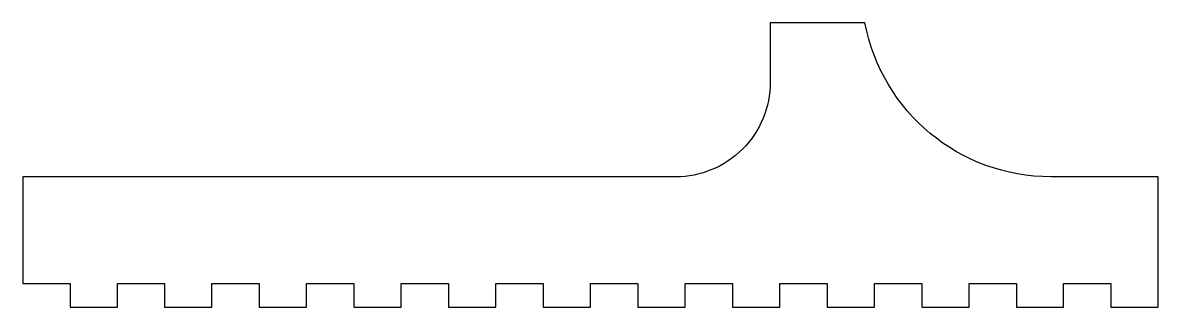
# Model space of a CAD drawing. Header units: millimetres. Extents: x 0 to 240, y -5 to 55.
import ezdxf

# ---------------------------------------------------------------- set-up
doc = ezdxf.new("R2010")
doc.units = ezdxf.units.MM
doc.layers.get('0').update_dxf_attribs({"linetype": 'CONTINUOUS'})

msp = doc.modelspace()

# ---------------------------------------------------------------- linework, layer by layer
msp.add_lwpolyline([(230, -5), (240, -5), (240, 22.5), (217.29, 22.5, -0.359988), (178, 55), (158, 55), (158, 42.5, -0.414214), (138, 22.5), (0, 22.5), (0, 0), (10, 0), (10, -5), (20, -5), (20, 0), (30, 0), (30, -5), (40, -5), (40, 0), (50, 0), (50, -5), (60, -5), (60, 0), (70, 0), (70, -5), (80, -5), (80, 0), (90, 0), (90, -5), (100, -5), (100, 0), (110, 0), (110, -5), (120, -5), (120, 0), (130, 0), (130, -5), (140, -5), (140, 0), (150, 0), (150, -5), (160, -5), (160, 0), (170, 0), (170, -5), (180, -5), (180, 0), (190, 0), (190, -5), (200, -5), (200, 0), (210, 0), (210, -5), (220, -5), (220, 0), (230, 0)], format="xyb", close=True)

doc.saveas('drawing.dxf')
